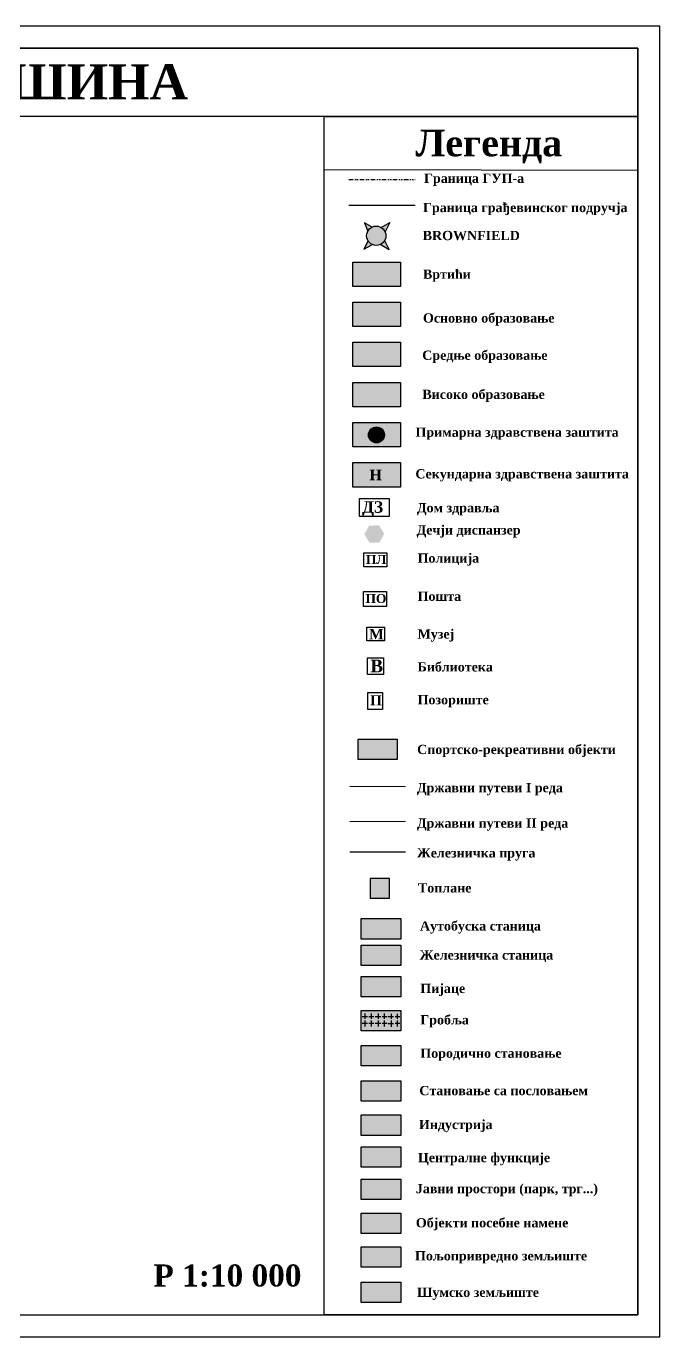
# Model space of a CAD drawing. Header units: inches. Extents: x 46391 to 88391, y 15017 to 44717.
# Drawn here: x 74028 to 88391, y 15017 to 44717 of the extents above; entities that cross this region are included whole.
import ezdxf

# ---------------------------------------------------------------- set-up
doc = ezdxf.new("R2010")
doc.units = ezdxf.units.IN
doc.header["$MEASUREMENT"] = 0
doc.linetypes.add('DIVIDE', pattern=[1.25, 0.5, -0.25, 0, -0.25, 0, -0.25])
for name, color, linetype in [('autobuska stanica', 60, 'Continuous'), ('braunfild', 1, 'Continuous'), ('centralne funkcije', 1, 'Continuous'), ('granica gradj podrucja', 230, 'Continuous'), ('groblja', 253, 'Continuous'), ('industrija', 181, 'Continuous'), ('legenda', 7, 'Continuous'), ('objekti posebne namene', 99, 'Continuous'), ('okvir', 7, 'Continuous'), ('oznake', 7, 'Continuous'), ('oznake 2', 7, 'Continuous'), ('park i trg', 82, 'Continuous'), ('pijace', 53, 'Continuous'), ('poljoprivredno zemljiste', 31, 'Continuous'), ('porodicno stanovanje', 51, 'Continuous'), ('sport i rekreacija', 81, 'Continuous'), ('SS', 132, 'Continuous'), ('stanovanje sa poslovanjem', 40, 'Continuous'), ('sumsko zemljiste', 95, 'Continuous'), ('toplane', 2, 'Continuous'), ('VS', 134, 'Continuous'), ('zdravstvo', 160, 'Continuous'), ('zelezcnicka stanica', 52, 'Continuous')]:
    doc.layers.add(name, color=color, linetype=linetype)
for name, color, linetype, lineweight in [('DP 1 reda', 30, 'Continuous', 13), ('DP 2 reda', 50, 'Continuous', 9), ('granica gupa', 7, 'DIVIDE', 30), ('pruga', 7, 'TRACKS', 25)]:
    doc.layers.add(name, color=color, linetype=linetype, lineweight=lineweight)
doc.layers.add('objekti obrayovanja', color=7, linetype='Continuous', true_color=0x8fffe3)
doc.layers.add('OS', color=7, linetype='Continuous', true_color=0x00f0f0)
doc.styles.get("Standard").update_dxf_attribs({"font": 'arial.ttf'})
doc.linetypes.add('TRACKS', pattern='A,0.15,[130,ltypeshp.shx,S=0.25,R=0,X=0,Y=0],0.15', length=0.3)

msp = doc.modelspace()

# ---------------------------------------------------------------- hatches: boundary and pattern name
at = {"layer": 'autobuska stanica'}
h = msp.add_hatch(color=256, dxfattribs=at)
h.dxf.hatch_style = 1
h.paths.add_polyline_path([(82521, 24031), (82521, 24493), (81624, 24493), (81624, 24031)])
at = {"layer": 'braunfild'}
h = msp.add_hatch(color=256, dxfattribs=at)
h.dxf.hatch_style = 1
h.paths.add_polyline_path([(81871, 40166), (81693, 40258), (81773, 40076, -0.087846), (81821, 40134, -0.068723)])
h.paths.add_polyline_path([(81876, 39769, -0.154921), (81777, 39856), (81678, 39663)])
h.paths.add_polyline_path([(82151, 39859, -0.083795), (82104, 39804, -0.070366), (82053, 39771), (82258, 39646)])
h.paths.add_polyline_path([(82268, 40270), (82072, 40157, -0.157336), (82162, 40058)])
h.paths.add_polyline_path([(81821, 40134, 0.087846), (81773, 40076, 0.838496), (82104, 39804, 1)])
at = {"layer": 'centralne funkcije'}
h = msp.add_hatch(color=256, dxfattribs=at)
h.dxf.hatch_style = 1
h.paths.add_polyline_path([(82521, 18863), (82521, 19325), (81624, 19325), (81624, 18863)])
at = {"layer": 'groblja'}
h = msp.add_hatch(color=256, dxfattribs=at)
h.dxf.hatch_style = 1
h.paths.add_polyline_path([(82521, 21948), (82521, 22411), (81624, 22411), (81624, 21948)])
at = {"layer": 'industrija'}
h = msp.add_hatch(color=256, dxfattribs=at)
h.dxf.hatch_style = 1
h.paths.add_polyline_path([(82521, 19582), (82521, 20045), (81624, 20045), (81624, 19582)])
at = {"layer": 'objekti obrayovanja'}
h = msp.add_hatch(color=256, dxfattribs=at)
h.dxf.hatch_style = 1
h.paths.add_polyline_path([(82509, 38817), (82509, 39372), (81432, 39372), (81432, 38817)])
at = {"layer": 'objekti posebne namene'}
h = msp.add_hatch(color=256, dxfattribs=at)
h.dxf.hatch_style = 1
h.paths.add_polyline_path([(82521, 17360), (82521, 17822), (81624, 17822), (81624, 17360)])
at = {"layer": 'OS'}
h = msp.add_hatch(color=256, dxfattribs=at)
h.dxf.hatch_style = 1
h.paths.add_polyline_path([(82509, 37909), (82509, 38464), (81432, 38464), (81432, 37909)])
at = {"layer": 'oznake'}
h = msp.add_hatch(color=254, dxfattribs=at)
h.dxf.hatch_style = 1
h.paths.add_polyline_path([(82149, 35455, 1), (81787, 35455, 1)])
at = {"layer": 'oznake 2'}
h = msp.add_hatch(color=254, dxfattribs=at)
h.dxf.hatch_style = 1
h.paths.add_polyline_path([(82028, 33404), (81804, 33401), (81695, 33205), (81810, 33013), (82034, 33016), (82143, 33212)])
at = {"layer": 'park i trg'}
h = msp.add_hatch(color=256, dxfattribs=at)
h.dxf.hatch_style = 1
h.paths.add_polyline_path([(82521, 18126), (82521, 18588), (81624, 18588), (81624, 18126)])
at = {"layer": 'pijace'}
h = msp.add_hatch(color=256, dxfattribs=at)
h.dxf.hatch_style = 1
h.paths.add_polyline_path([(82521, 22720), (82521, 23182), (81624, 23182), (81624, 22720)])
at = {"layer": 'poljoprivredno zemljiste'}
h = msp.add_hatch(color=256, dxfattribs=at)
h.dxf.hatch_style = 1
h.paths.add_polyline_path([(82521, 16594), (82521, 17056), (81624, 17056), (81624, 16594)])
at = {"layer": 'porodicno stanovanje'}
h = msp.add_hatch(color=256, dxfattribs=at)
h.dxf.hatch_style = 1
h.paths.add_polyline_path([(82521, 21159), (82521, 21621), (81624, 21621), (81624, 21159)])
at = {"layer": 'sport i rekreacija'}
h = msp.add_hatch(color=256, dxfattribs=at)
h.dxf.hatch_style = 1
h.paths.add_polyline_path([(82439, 28101), (82439, 28557), (81555, 28557), (81555, 28101)])
at = {"layer": 'SS'}
h = msp.add_hatch(color=256, dxfattribs=at)
h.dxf.hatch_style = 1
h.paths.add_polyline_path([(81432, 37561), (81432, 37006), (82509, 37006), (82509, 37561)])
at = {"layer": 'stanovanje sa poslovanjem'}
h = msp.add_hatch(color=256, dxfattribs=at)
h.dxf.hatch_style = 1
h.paths.add_polyline_path([(82521, 20359), (82521, 20821), (81624, 20821), (81624, 20359)])
at = {"layer": 'sumsko zemljiste'}
h = msp.add_hatch(color=256, dxfattribs=at)
h.dxf.hatch_style = 1
h.paths.add_polyline_path([(82521, 15792), (82521, 16254), (81624, 16254), (81624, 15792)])
at = {"layer": 'toplane'}
h = msp.add_hatch(color=256, dxfattribs=at)
h.dxf.hatch_style = 1
h.paths.add_polyline_path([(81824, 24954), (82266, 24954), (82266, 25403), (81824, 25403)])
at = {"layer": 'VS'}
h = msp.add_hatch(color=256, dxfattribs=at)
h.dxf.hatch_style = 1
h.paths.add_polyline_path([(81432, 36645), (81432, 36090), (82509, 36090), (82509, 36645)])
at = {"layer": 'zdravstvo'}
h = msp.add_hatch(color=256, dxfattribs=at)
h.dxf.hatch_style = 1
h.paths.add_polyline_path([(82509, 35182), (82509, 35737), (81432, 35737), (81432, 35182)])
h = msp.add_hatch(color=256, dxfattribs=at)
h.dxf.hatch_style = 1
h.paths.add_polyline_path([(82509, 34830), (81432, 34830), (81432, 34275), (82509, 34275)])
h.paths.add_polyline_path([(81743, 34294), (82138, 34294), (82138, 34805), (81743, 34805)], flags=24)
at = {"layer": 'zelezcnicka stanica'}
h = msp.add_hatch(color=256, dxfattribs=at)
h.dxf.hatch_style = 1
h.paths.add_polyline_path([(82521, 23430), (82521, 23893), (81624, 23893), (81624, 23430)])

# ---------------------------------------------------------------- linework, layer by layer
at = {"layer": 'autobuska stanica'}
msp.add_lwpolyline([(81624, 24493), (82521, 24493), (82521, 24031), (81624, 24031)], close=True, dxfattribs=at)
at = {"layer": 'braunfild'}
for p, q in [((81871, 40166), (81693, 40258)), ((81693, 40258), (81773, 40076)), ((82072, 40157), (82268, 40270)), ((82268, 40270), (82162, 40058)), ((81777, 39856), (81678, 39663)), ((82151, 39859), (82258, 39646)), ((81678, 39663), (81876, 39769)), ((82258, 39646), (82053, 39771))]:
    msp.add_line(p, q, dxfattribs=at)
msp.add_circle((81963, 39969), 218, dxfattribs=at)
at = {"layer": 'centralne funkcije'}
msp.add_lwpolyline([(81624, 19325), (82521, 19325), (82521, 18863), (81624, 18863)], close=True, dxfattribs=at)
at = {"layer": 'DP 1 reda'}
msp.add_line((81366, 27485), (82628, 27485), dxfattribs=at)
at = {"layer": 'DP 2 reda'}
msp.add_line((81366, 26698), (82628, 26698), dxfattribs=at)
at = {"layer": 'granica gradj podrucja'}
msp.add_line((81340, 40662), (82843, 40662), dxfattribs=at)
at = {"layer": 'granica gupa', "ltscale": 200}
msp.add_line((81340, 41244), (82843, 41244), dxfattribs=at)
at = {"layer": 'groblja'}
msp.add_lwpolyline([(81624, 22411), (82521, 22411), (82521, 21948), (81624, 21948)], close=True, dxfattribs=at)
at = {"layer": 'industrija'}
msp.add_lwpolyline([(81624, 20045), (82521, 20045), (82521, 19582), (81624, 19582)], close=True, dxfattribs=at)
at = {"layer": 'objekti obrayovanja'}
msp.add_lwpolyline([(81432, 39372), (82509, 39372), (82509, 38817), (81432, 38817)], close=True, dxfattribs=at)
at = {"layer": 'objekti posebne namene'}
msp.add_lwpolyline([(81624, 17822), (82521, 17822), (82521, 17360), (81624, 17360)], close=True, dxfattribs=at)
at = {"layer": 'okvir'}
for points in [[(88391, 15017), (88391, 44717), (46391, 44717), (46391, 15017)], [(87891, 15517), (87891, 44217), (47589, 44217), (47589, 15517)]]:
    msp.add_lwpolyline(points, close=True, dxfattribs=at)
at = {"layer": 'OS'}
msp.add_lwpolyline([(81432, 38464), (82509, 38464), (82509, 37909), (81432, 37909)], close=True, dxfattribs=at)
at = {"layer": 'oznake', "color": 1}
for p, q in [((81834, 35460), (82107, 35460)), ((81967, 35587), (81967, 35323))]:
    msp.add_line(p, q, dxfattribs=at)
at = {"layer": 'oznake', "color": 0}
for p, q in [((81642, 22279), (81765, 22279)), ((81707, 22341), (81707, 22224)), ((81797, 22279), (81910, 22279)), ((81847, 22341), (81847, 22224)), ((81942, 22278), (82065, 22278)), ((82006, 22340), (82006, 22223)), ((82097, 22278), (82209, 22278)), ((82146, 22340), (82146, 22223)), ((82233, 22277), (82356, 22277)), ((82298, 22339), (82298, 22222)), ((82388, 22277), (82501, 22277)), ((82437, 22339), (82437, 22222)), ((81642, 22122), (81765, 22122)), ((81707, 22184), (81707, 22047)), ((81797, 22123), (81910, 22123)), ((81847, 22184), (81847, 22048)), ((81942, 22121), (82065, 22121)), ((82006, 22183), (82006, 22046)), ((82097, 22122), (82209, 22122)), ((82146, 22183), (82146, 22047)), ((82233, 22120), (82356, 22120)), ((82298, 22182), (82298, 22045)), ((82388, 22121), (82501, 22121)), ((82437, 22182), (82437, 22046))]:
    msp.add_line(p, q, dxfattribs=at)
at = {"layer": 'oznake', "color": 254}
msp.add_circle((81968, 35455), 181, dxfattribs=at)
at = {"layer": 'oznake 2'}
for points in [[(47589, 44217), (87891, 44217), (87891, 42673), (47589, 42673)], [(80779, 42676), (87891, 42673), (87891, 15517), (80779, 15517)], [(80779, 42673), (87891, 42673), (87891, 41449), (80779, 41459)]]:
    msp.add_lwpolyline(points, close=True, dxfattribs=at)
at = {"layer": 'oznake 2', "color": 254}
for points in [[(81585, 34015), (82254, 34015), (82254, 33607), (81585, 33607)], [(81683, 32784), (82203, 32784), (82203, 32466), (81683, 32466)], [(81673, 31904), (82199, 31904), (82199, 31566), (81673, 31566)], [(81753, 31099), (82150, 31099), (82150, 30788), (81753, 30788)], [(81763, 30402), (82130, 30402), (82130, 30024), (81763, 30024)], [(81773, 29618), (82105, 29618), (82105, 29236), (81773, 29236)]]:
    msp.add_lwpolyline(points, close=True, dxfattribs=at)
at = {"layer": 'park i trg'}
msp.add_lwpolyline([(81624, 18588), (82521, 18588), (82521, 18126), (81624, 18126)], close=True, dxfattribs=at)
at = {"layer": 'pijace'}
msp.add_lwpolyline([(81624, 23182), (82521, 23182), (82521, 22720), (81624, 22720)], close=True, dxfattribs=at)
at = {"layer": 'poljoprivredno zemljiste'}
msp.add_lwpolyline([(81624, 17056), (82521, 17056), (82521, 16594), (81624, 16594)], close=True, dxfattribs=at)
at = {"layer": 'porodicno stanovanje'}
msp.add_lwpolyline([(81624, 21621), (82521, 21621), (82521, 21159), (81624, 21159)], close=True, dxfattribs=at)
at = {"layer": 'pruga', "ltscale": 250}
msp.add_line((81366, 26008), (82628, 26008), dxfattribs=at)
at = {"layer": 'sport i rekreacija'}
msp.add_lwpolyline([(81555, 28557), (82439, 28557), (82439, 28101), (81555, 28101)], close=True, dxfattribs=at)
at = {"layer": 'SS'}
msp.add_lwpolyline([(81432, 37561), (82509, 37561), (82509, 37006), (81432, 37006)], close=True, dxfattribs=at)
at = {"layer": 'stanovanje sa poslovanjem'}
msp.add_lwpolyline([(81624, 20821), (82521, 20821), (82521, 20359), (81624, 20359)], close=True, dxfattribs=at)
at = {"layer": 'sumsko zemljiste'}
msp.add_lwpolyline([(81624, 16254), (82521, 16254), (82521, 15792), (81624, 15792)], close=True, dxfattribs=at)
at = {"layer": 'toplane', "color": 5, "lineweight": 30}
msp.add_lwpolyline([(81824, 25403), (81824, 24954), (82266, 24954), (82266, 25403), (81824, 25403)], dxfattribs=at)
at = {"layer": 'VS'}
msp.add_lwpolyline([(81432, 36645), (82509, 36645), (82509, 36090), (81432, 36090)], close=True, dxfattribs=at)
at = {"layer": 'zdravstvo'}
for points in [[(81432, 35737), (82509, 35737), (82509, 35182), (81432, 35182)], [(81432, 34830), (82509, 34830), (82509, 34275), (81432, 34275)]]:
    msp.add_lwpolyline(points, close=True, dxfattribs=at)
at = {"layer": 'zelezcnicka stanica'}
msp.add_lwpolyline([(81624, 23893), (82521, 23893), (82521, 23430), (81624, 23430)], close=True, dxfattribs=at)

# ---------------------------------------------------------------- texts
at = {"layer": 'braunfild', "color": 1, "insert": (76912, 16657), "char_height": 500, "attachment_point": 1}
msp.add_mtext_dynamic_manual_height_columns('{\\fTimes New Roman|b1|i0|c204|p18;\\C0;Р\\fTimes New Roman|b1|i0|c0|p18; 1:10 000}', width=5736.26, gutter_width=1, heights=[0], dxfattribs=at)
at = {"layer": 'legenda', "attachment_point": 1}
for s, width, insert, char_height in [('{\\fTimes New Roman|b1|i0|c204|p18;Граница ГУП-а}', 4608.08, (83047, 41377), 209.94), ('{\\fTimes New Roman|b1|i0|c204|p18;Граница\\fTimes New Roman|b1|i0|c0|p18; \\fTimes New Roman|b1|i0|c204|p18;грађевинског\\fTimes New Roman|b1|i0|c0|p18; \\fTimes New Roman|b1|i0|c204|p18;подручја}', 10221.48, (83024, 40714), 209.944), ('{\\fTimes New Roman|b1|i0|c0|p18;BROWNFIELD}', 4608.08, (83016, 40080), 209.94), ('{\\fTimes New Roman|b1|i0|c204|p18;Вртићи}', 4608.08, (83022, 39203), 209.94), ('{\\fTimes New Roman|b1|i0|c204|p18;Основно образовање}', 6850.22, (83022, 38211), 209.94), ('{\\fTimes New Roman|b1|i0|c204|p18;Средње образовање}', 6865.37, (83005, 37367), 209.94), ('{\\fTimes New Roman|b1|i0|c204|p18;Високо образовање}', 6218.28, (83009, 36480), 209.94), ('{\\fTimes New Roman|b1|i0|c204|p18;Примарна здравствена заштита}', 9224.13, (82852, 35623), 209.94), ('{\\fTimes New Roman|b1|i0|c204|p18;Секундарна здравствена заштита}', 10594.73, (82851, 34679), 209.94), ('{\\fTimes New Roman|b1|i0|c204|p18;Дом здравља}', 10594.73, (82885, 33910), 209.94), ('{\\fTimes New Roman|b1|i0|c204|p18;Дечји диспанзер}', 10594.73, (82878, 33407), 209.94), ('{\\fTimes New Roman|b1|i0|c204|p18;Полиција}', 10594.73, (82900, 32770), 209.94), ('{\\fTimes New Roman|b1|i0|c204|p18;Пошта}', 10594.73, (82900, 31905), 209.94), ('{\\fTimes New Roman|b1|i0|c204|p18;Музеј}', 10594.73, (82900, 31050), 209.94), ('{\\fTimes New Roman|b1|i0|c204|p18;Библиотека}', 10594.73, (82900, 30304), 209.94), ('{\\fTimes New Roman|b1|i0|c204|p18;Позориште}', 10594.73, (82900, 29560), 209.94), ('{\\fTimes New Roman|b1|i0|c204|p18;Спортско-рекреативни објекти}', 10594.73, (82890, 28433), 209.94), ('{\\fTimes New Roman|b1|i0|c204|p18;Државни путеви \\fTimes New Roman|b1|i0|c0|p18;I\\fTimes New Roman|b1|i0|c204|p18; реда}', 10594.73, (82885, 27566), 209.944), ('{\\fTimes New Roman|b1|i0|c204|p18;Државни путеви \\fTimes New Roman|b1|i0|c0|p18;II\\fTimes New Roman|b1|i0|c204|p18; реда}', 10594.73, (82885, 26764), 209.944), ('{\\fTimes New Roman|b1|i0|c204|p18;Железничка пруга}', 10594.73, (82885, 26089), 209.94), ('{\\fTimes New Roman|b1|i0|c204|p18;Топлане}', 10594.73, (82908, 25296), 209.94), ('{\\fTimes New Roman|b1|i0|c204|p18;Аутобуска станица}', 10594.73, (82954, 24434), 209.94), ('{\\fTimes New Roman|b1|i0|c204|p18;Железничка станица}', 10594.73, (82948, 23775), 209.94), ('{\\fTimes New Roman|b1|i0|c204|p18;Пијаце}', 10594.73, (82962, 23017), 209.94), ('{\\fTimes New Roman|b1|i0|c204|p18;Гробља}', 10594.73, (82962, 22306), 209.94), ('{\\fTimes New Roman|b1|i0|c204|p18;Породично становање}', 10594.73, (82962, 21550), 209.94), ('{\\fTimes New Roman|b1|i0|c204|p18;Становање са пословањем}', 10594.73, (82940, 20702), 209.94), ('{\\fTimes New Roman|b1|i0|c204|p18;Индустрија}', 10594.73, (82931, 19933), 209.94), ('{\\fTimes New Roman|b1|i0|c204|p18;Централне функције}', 10594.73, (82908, 19183), 209.94), ('{\\fTimes New Roman|b1|i0|c204|p18;Јавни простори (парк, трг...)}', 10594.73, (82861, 18481), 209.94), ('{\\fTimes New Roman|b1|i0|c204|p18;Објекти посебне намене}', 10594.73, (82861, 17707), 209.94), ('{\\fTimes New Roman|b1|i0|c204|p18;Пољопривредно земљиште}', 10594.73, (82842, 16958), 209.94), ('{\\fTimes New Roman|b1|i0|c204|p18;Шумско земљиште}', 10594.73, (82888, 16131), 209.94)]:
    msp.add_mtext_dynamic_manual_height_columns(s, width=width, gutter_width=0.7, heights=[0], dxfattribs=dict(at, insert=insert, char_height=char_height))
at = {"layer": 'okvir', "attachment_point": 1}
for s, width, insert, char_height in [('{\\fTimes New Roman|b1|i0|c204|p18;ПОСТОЈЕЋЕ СТАЊЕ КОРИШЋЕЊА ПОВРШИНА}', 40310.45, (48362, 43857), 800), ('{\\fTimes New Roman|b1|i0|c204|p18;Легенда}', 12249.49, (82853, 42370), 600)]:
    msp.add_mtext_dynamic_manual_height_columns(s, width=width, gutter_width=1, heights=[0], dxfattribs=dict(at, insert=insert, char_height=char_height))
at = {"layer": 'oznake 2', "attachment_point": 1}
for s, width, gutter_width, insert, char_height in [('{\\fTimes New Roman|b1|i0|c0|p18;\\C254;H}', 239.09, 0.682, (81810, 34669), 239.09), ('{\\fTimes New Roman|b1|i0|c204|p18;\\C254;ДЗ}', 3894.53, 2, (81641, 33952), 260.23), ('{\\fTimes New Roman|b1|i0|c204|p18;\\C254;ПЛ}', 476, 1.56, (81727, 32734), 202.15), ('{\\fTimes New Roman|b1|i0|c204|p18;\\C254;М}', 351.99, 1.82, (81798, 31060), 236.21), ('{\\fTimes New Roman|b1|i0|c0|p18;\\C254;B}', 674.76, 2.2, (81829, 30362), 286.54)]:
    msp.add_mtext_dynamic_manual_height_columns(s, width=width, gutter_width=gutter_width, heights=[0], dxfattribs=dict(at, insert=insert, char_height=char_height))
at = {"layer": 'oznake 2', "color": 0, "attachment_point": 1}
for s, width, gutter_width, insert, char_height in [('{\\fTimes New Roman|b1|i0|c204|p18;\\C254;ПО}', 480.5, 1.56, (81718, 31850), 202.15), ('{\\fTimes New Roman|b1|i0|c204|p18;\\C254;П}', 281.05, 1.75, (81824, 29557), 227.81)]:
    msp.add_mtext_dynamic_manual_height_columns(s, width=width, gutter_width=gutter_width, heights=[0], dxfattribs=dict(at, insert=insert, char_height=char_height))

doc.saveas('drawing.dxf')
